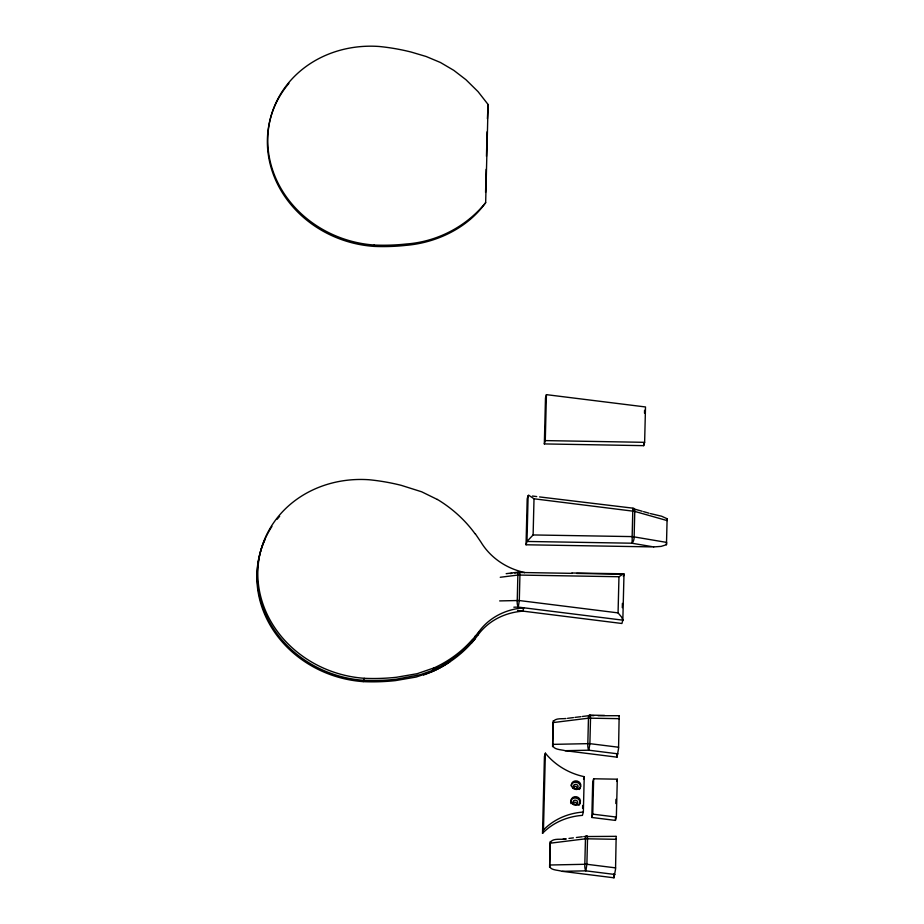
<?xml version="1.0" encoding="UTF-8"?>
<svg xmlns="http://www.w3.org/2000/svg" width="924" height="924" viewBox="0 0 924 924"><rect width="100%" height="100%" fill="white"/><g stroke="black" fill="none" stroke-linecap="round" stroke-linejoin="round"><path stroke-width="1.39" d="M565.927 839.2C561.261 839.766 551.524 837.675 550.219 843.196L549.676 865.014C549.133 870.385 557.241 869.819 562.162 871.32L613.986 877.8L615.546 869.126L616.169 836.37M619.161 715.719L618.56 748.498L617.001 757.16L565.245 750.692C561.157 749.491 552.494 749.861 552.691 744.374L553.233 722.568C553.857 717.694 562.023 719.068 565.973 718.514M616.308 839.304L587.514 838.819A6.225 2.645 1.4 0 0 585.458 838.819L550.219 843.196M485.574 192.411L486.151 169.323M486.474 156.341L487.087 131.809M487.41 118.815L488.103 104.504L478.078 91.672L465.927 79.695L453.776 70.34L440.471 62.509L426.16 56.503L411.203 52.067A197.101 177.454 15.7 0 0 379.106 46.477A109.656 98.729 15.7 0 0 267.764 138.057A109.656 98.729 15.7 0 0 374.139 245.033A197.089 177.443 15.7 0 0 406.41 243.994C437.064 241.776 466.401 226.599 485.666 202.633L488.103 104.504M474.855 636.324L474.786 639.212L471.679 642.873A128.967 116.112 15.7 0 1 449.942 661.827A119.173 107.288 15.7 0 1 432.836 671.344L416.216 677.026L395.541 680.595A197.089 177.443 15.7 0 1 363.259 681.635A109.656 98.729 15.7 0 1 264.865 539.905M526.045 544.779L527.188 498.821L528.124 495.495L526.98 541.452L526.045 544.779L653.638 546.916L631.82 543.208L526.98 541.452L533.113 534.95L632.143 536.601A6.225 2.645 1.4 0 1 634.13 536.89L666.585 542.4L666.47 544.686L667.116 518.745L661.699 516.25L650.357 513.571M533.113 534.95L534.014 498.787L528.574 495.137M544.34 443.924L545.483 397.967L546.419 394.652L645.506 406.964L644.629 442.33L643.693 445.657L544.34 443.924L545.276 440.598L546.419 394.652M542.527 833.309L544.432 756.49L545.368 753.164A63.456 57.126 15.7 0 0 584.234 776.68L583.344 812.046L582.409 815.372A63.456 57.126 15.7 0 0 542.527 833.309L543.462 829.983L545.368 753.164M549.595 867.324L550.219 841.452M552.575 746.673L553.222 720.732M582.594 808.292L582.663 805.462M549.676 865.014L584.823 864.286L585.458 838.819A4.955 1.294 79.9 0 1 586.717 836.139M619.323 718.664L590.528 718.191A6.225 2.645 1.4 0 0 588.461 718.179L587.826 743.658A4.955 1.559 86.7 0 0 588.865 750.276M591.822 817.474L592.711 782.108L593.647 778.782L617.301 779.198L616.354 817.082L615.419 820.408L591.822 817.474L592.758 814.148L593.647 778.782M622.868 620.039L621.552 617.024L618.064 612.889L618.965 576.738L623.619 573.804M613.986 877.8L614.09 873.596M615.419 820.408L615.488 817.601M615.834 803.568L615.95 799.352M617.001 757.16L617.07 754.365M622.302 607.692L622.406 603.384M517.532 610.452L621.91 623.492L622.834 620.166L623.989 574.22L576.588 573.423M534.014 498.787L632.778 511.134A6.225 2.645 1.4 0 1 634.765 511.422L634.13 536.89A4.955 2.437 -77.9 0 1 631.831 543.266A4.585 0.578 -89.6 0 0 632.12 540.921L632.166 539.951A5.29 0.67 -89.6 0 0 632.143 536.601L632.859 508.154L539.581 496.927M643.693 445.657L643.762 442.827M644.502 413.12L644.571 410.291M565.245 750.692L588.865 750.207L589.893 743.658L590.528 718.191A5.29 0.67 -89.6 0 0 590.251 715.719L590.136 715.338A4.585 0.578 -89.6 0 0 589.731 715.557L582.328 716.493M614.922 874.474L585.862 870.847L562.242 871.332M374.139 245.033L373.77 246.362A109.656 98.729 15.7 0 1 278.39 185.782A109.656 98.729 15.7 0 1 288.935 83.333M485.666 202.633C467.798 227.916 436.636 242.804 406.04 245.345A197.089 177.443 15.7 0 1 373.77 246.385M363.259 681.612L364.195 678.285A109.656 98.729 15.7 0 1 257.831 571.321A109.656 98.729 15.7 0 1 369.138 479.752A197.101 177.454 15.7 0 1 401.247 485.343L421.679 491.799L437.352 499.48M432.825 671.321L433.749 667.994L417.151 673.7L396.477 677.269A197.089 177.443 15.7 0 1 364.195 678.308M477.8 635.25L478.736 631.924A63.456 57.126 15.7 0 1 523.746 607.853L522.811 611.18A63.456 57.126 15.7 0 0 477.8 635.25L474.844 639.131L475.155 637.883L460.464 652.841L450.311 660.498L440.887 666.216L430.838 670.997L420.235 674.716L395.911 679.267A197.089 177.443 15.7 0 1 363.629 680.307A109.656 98.729 15.7 0 1 271.922 526.449M524.566 572.695L524.624 572.487A63.456 57.126 15.7 0 1 480.977 542.145L475.248 533.668M623.365 576.426L623.989 574.22M583.529 779.175L584.234 776.68M616.678 781.415L617.301 779.198M616.008 836.336L583.76 836.567M619.011 715.707L598.059 715.707M478.736 631.924L472.614 639.558M474.462 639.604L471.679 642.873M666.377 544.744L661.099 546.396L653.788 546.916M506.179 573.677L518.618 572.095M510.267 573.561L511.746 573.377M514.703 573.019L519.138 572.464L572.279 573.354M500.254 577.269L517.867 575.074A6.225 2.645 1.4 0 1 519.935 575.074L618.965 576.738M567.532 718.329L573.446 717.59M574.924 717.405L580.85 716.678M553.233 722.568L588.461 718.191M563.039 839.142L566.008 838.773M568.965 838.414L573.4 837.86M576.368 837.49L582.282 836.751M499.665 600.912L517.244 600.542A6.225 2.645 1.4 0 1 519.3 600.542L618.064 612.889M513.848 607.195L518.283 607.103L622.834 620.166M552.691 744.374L587.826 743.658A6.225 2.645 1.4 0 1 589.893 743.658L618.606 747.239M571.91 572.995L623.723 573.792M589.986 715.153L604.527 715.407M593.889 715.638L589.731 715.569A4.955 1.294 79.9 0 0 588.484 718.214M545.276 440.598L644.629 442.33M592.758 814.148L616.354 817.082M532.42 496.038L536.717 496.569M588.865 750.207L617.925 753.845M615.603 867.879L586.89 864.286A6.225 2.645 1.4 0 0 584.823 864.286M634.049 508.951L642.203 511.261M643.554 511.642L648.995 513.19M634.765 511.422L667.128 520.582L667.116 518.745M277.154 519.242A109.656 98.729 15.7 0 1 279.649 516.273M449.884 661.757A113.756 102.414 15.7 0 1 423.492 675.017M632.697 508.5A4.955 2.171 -70.8 0 1 634.73 511.446M543.462 829.983A63.456 57.126 15.7 0 1 583.344 812.046M570.928 803.591A4.759 4.285 15.7 0 1 572.995 798.463A4.759 4.285 15.7 0 1 578.99 799.734A4.759 4.285 15.7 0 1 578.955 805.289M572.626 803.36A2.379 2.137 15.7 0 1 577.154 804.284M571.055 785.793A4.759 4.285 15.7 0 1 577.627 782.651A4.759 4.285 15.7 0 1 579.36 789.489M573.388 787.029A2.379 2.137 15.7 0 1 577.558 788.68M584.846 864.321A4.955 1.559 86.7 0 0 585.851 870.905L586.89 864.286L587.514 838.819A5.29 0.67 -89.6 0 0 587.248 836.359L587.133 835.977A4.585 0.578 -89.6 0 0 586.728 836.197M472.441 639.42A124.255 111.862 15.7 0 1 433.783 668.04M437.387 499.434A124.07 111.712 15.7 0 1 475.063 533.783M517.867 575.074L517.244 600.542A4.955 1.559 86.7 0 0 518.272 607.16L519.3 600.542L519.935 575.074A5.29 0.67 -89.6 0 0 519.669 572.614L519.554 572.233A4.585 0.578 -89.6 0 0 519.138 572.453A4.955 1.294 79.9 0 0 517.89 575.098M572.268 803.741A4.759 4.285 15.7 0 0 580.249 802.494A4.759 4.285 15.7 0 0 574.693 796.719A4.759 4.285 15.7 0 0 572.268 803.741M573.619 803.695A2.379 2.137 15.7 0 0 577.615 803.072A2.379 2.137 15.7 0 0 574.843 800.184A2.379 2.137 15.7 0 0 573.619 803.695M572.661 787.941A4.759 4.285 15.7 0 0 580.642 786.694A4.759 4.285 15.7 0 0 575.086 780.93A4.759 4.285 15.7 0 0 572.661 787.941M574.023 787.895A2.379 2.137 15.7 0 0 578.008 787.271A2.379 2.137 15.7 0 0 575.236 784.384A2.379 2.137 15.7 0 0 574.023 787.895"/></g></svg>
